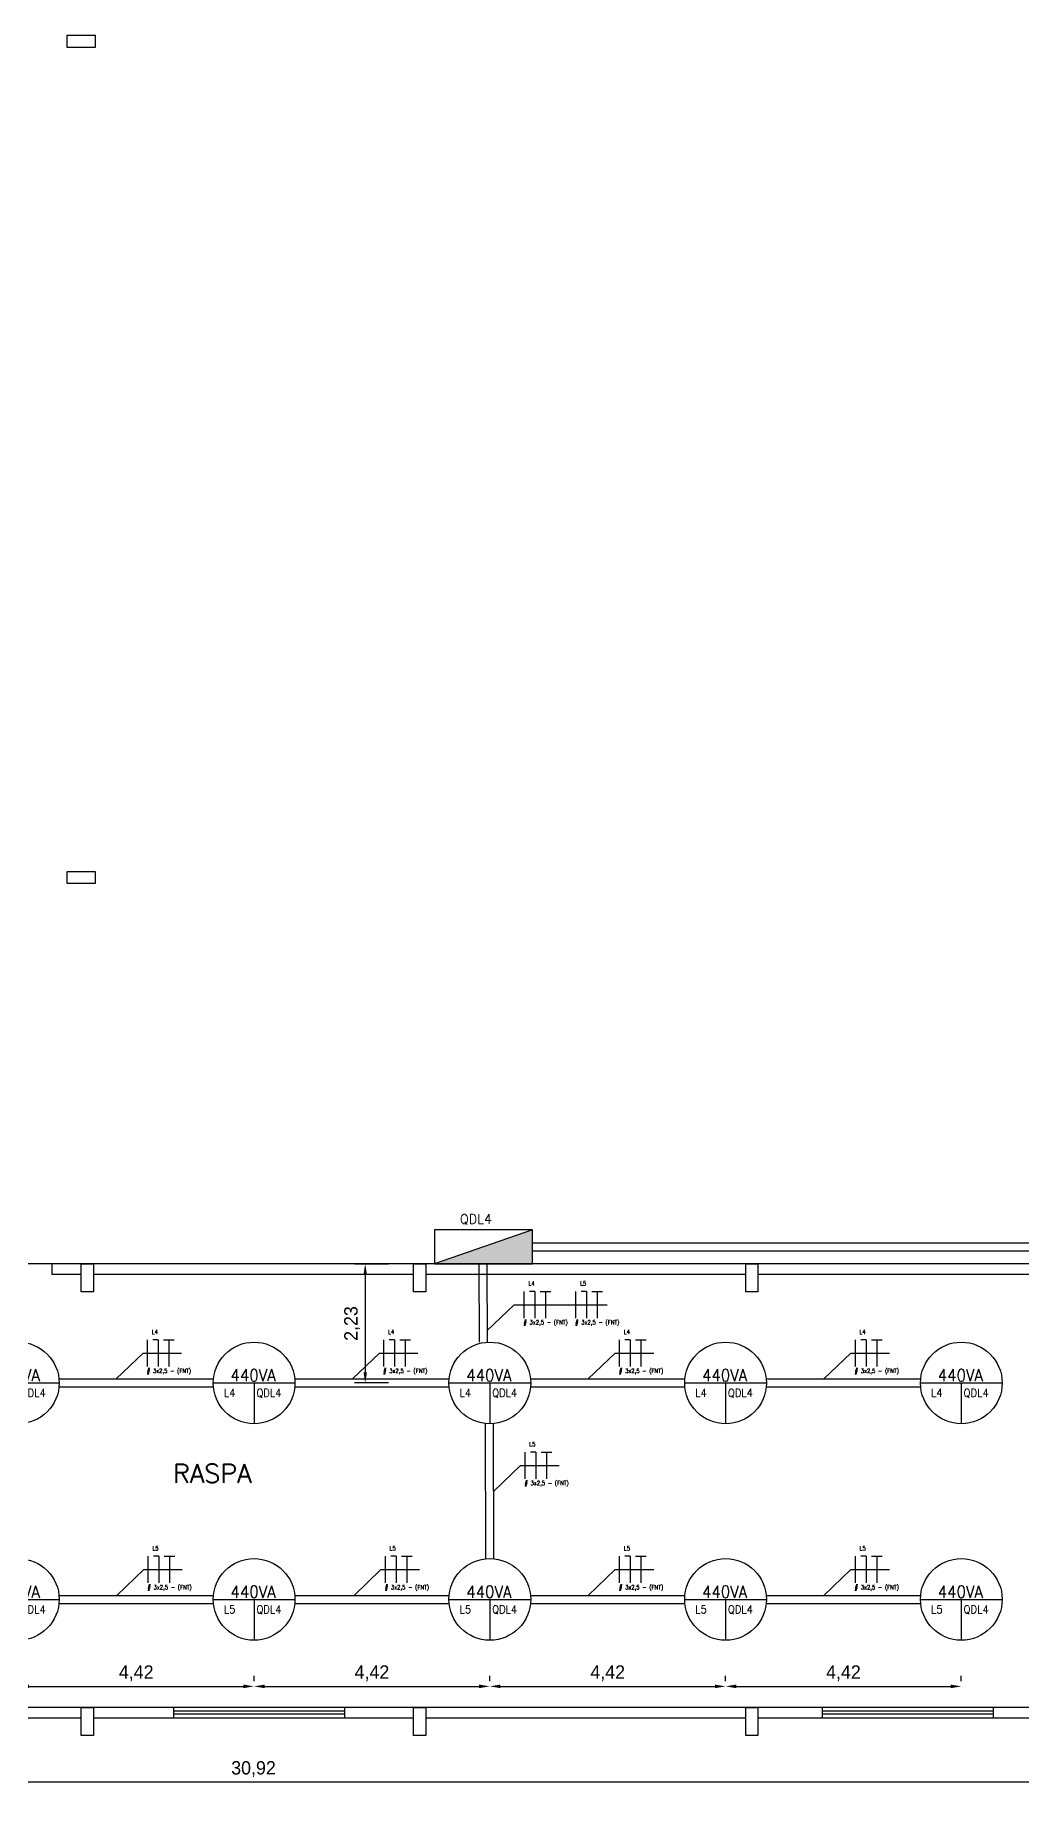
# Model space of a CAD drawing. Extents: x 196 to 641, y -49 to 322.
# Drawn here: x 374.36 to 392.86, y 12.39 to 45.37 of the extents above; entities that cross this region are included whole.
import ezdxf

# ---------------------------------------------------------------- set-up
doc = ezdxf.new("R2010")
doc.units = 0
doc.header["$MEASUREMENT"] = 0
for name, color, linetype in [('_ARQ', 5, 'Continuous'), ('_ARQ-TEXTO', 4, 'Continuous'), ('_COTAS', 4, 'Continuous'), ('_ELT-ELETROCALHAS', 1, 'Continuous'), ('_ELT-LUMINARIAS', 3, 'Continuous'), ('_ELT-MÁQUINAS', 3, 'Continuous'), ('_ELT-PONTO', 2, 'Continuous'), ('_ELT-PONTO-TEXTO', 4, 'Continuous'), ('_ELT_ELETRODUTO_COT', 1, 'Continuous'), ('ELET_FIAÇÃO', 1, 'Continuous')]:
    doc.layers.add(name, color=color, linetype=linetype)
doc.styles.add('textstyle3', font='romans')
doc.styles.add('textstyle4', font='arial.ttf')
doc.styles.add('textstyle6', font='Standard')
doc.dimstyles.new('QCADDimStyle', dxfattribs={"dimscale": 0, "dimtxt": 0.25, "dimasz": 0.2, "dimexe": 0.2, "dimexo": 0.1, "dimgap": 0.1, "dimtad": 1, "dimtxsty": 'Standard', "dimcen": 2.5, "dimadec": 1, "dimazin": 3, "dimtfac": 1, "dimtmove": 2, "dimatfit": 3, "dimarcsym": 0})

# ---------------------------------------------------------------- blocks, each defined once
blk = doc.blocks.new('*D41')
at = {"layer": '_COTAS', "color": 0, "linetype": 'Continuous', "lineweight": -2, "transparency": 16777216}
for p, q in [((362.997, 13.37), (362.997, 12.395)), ((393.914, 13.37), (393.914, 12.395)), ((393.714, 12.595), (363.197, 12.595))]:
    blk.add_line(p, q, dxfattribs=at)
at = {"layer": '_COTAS', "color": 0, "linetype": 'Continuous', "transparency": 16777216}
for points in [[(363.197, 12.628), (363.197, 12.562), (362.997, 12.595)], [(393.714, 12.628), (393.714, 12.562), (393.914, 12.595)]]:
    blk.add_solid(points, dxfattribs=at)
at = {"layer": 'DEFPOINTS', "color": 0, "linetype": 'Continuous', "transparency": 16777216}
for p in [(362.997, 13.47), (393.914, 13.47), (362.997, 12.595)]:
    blk.add_point(p, dxfattribs=at)
at = {"layer": '_COTAS', "color": 0, "linetype": 'Continuous', "transparency": 16777216, "insert": (378.456, 12.841), "char_height": 0.25, "attachment_point": 5}
blk.add_mtext('30,92', dxfattribs=at)
blk = doc.blocks.new('LAMP_VaporMetal')
at = {"layer": '_ELT-LUMINARIAS', "linetype": 'Continuous'}
blk.add_circle((0, 0), 0.766, dxfattribs=at)
at = {"layer": '_ELT-MÁQUINAS', "linetype": 'Continuous'}
for p, q in [((-0.766, 0), (0.766, 0)), ((0, 0), (0, -0.766))]:
    blk.add_line(p, q, dxfattribs=at)
at = {"layer": '_ELT-LUMINARIAS', "linetype": 'Continuous', "style": 'textstyle4'}
for tag, p, height in [('220VA', (-0.442, 0.031), 0.226), ('L34', (-0.568, -0.263), 0.15), ('QDL5', (0.044, -0.263), 0.15)]:
    blk.add_attdef(tag, p, '', height=height, dxfattribs=at)
blk = doc.blocks.new('FIACAO_LUM_ELETRO_FNT')
at = {"layer": 'ELET_FIAÇÃO', "color": 4, "linetype": 'Continuous'}
for p, q in [((0, -0.25), (0, 0.25)), ((0.2, 0.25), (0.1, 0.25)), ((0.2, 0.25), (0.2, -0.25)), ((0.3, 0.25), (0.5, 0.25)), ((0.4, 0.25), (0.4, -0.25))]:
    blk.add_line(p, q, dxfattribs=at)
at = {"layer": 'ELET_FIAÇÃO', "color": 4, "linetype": 'Continuous', "style": 'textstyle4'}
for tag, p in [('C', (0.079, 0.36)), ('B', (-0.014, -0.37))]:
    blk.add_attdef(tag, p, '', height=0.08, dxfattribs=at)
blk = doc.blocks.new('FIACAO_LUM_ELETRO_DIR')
at = {"layer": 'ELET_FIAÇÃO', "color": 4, "linetype": 'Continuous'}
for p, q in [((0.589, 0.233), (0.589, 0.733)), ((0.789, 0.733), (0.689, 0.733)), ((0.789, 0.733), (0.789, 0.233)), ((0.889, 0.733), (1.089, 0.733)), ((0.989, 0.733), (0.989, 0.233))]:
    blk.add_line(p, q, dxfattribs=at)
at = {"layer": 'ELET_FIAÇÃO', "color": 7, "linetype": 'Continuous'}
for points in [[(0.505, 0.483), (0, 0)], [(0.505, 0.483), (1.227, 0.483)]]:
    blk.add_lwpolyline(points, dxfattribs=at)
at = {"layer": 'ELET_FIAÇÃO', "color": 4, "linetype": 'Continuous', "style": 'textstyle4'}
for tag, p in [('C', (0.668, 0.843)), ('B', (0.575, 0.113))]:
    blk.add_attdef(tag, p, '', height=0.08, dxfattribs=at)
blk = doc.blocks.new('*D79')
at = {"layer": '_ELT_ELETRODUTO_COT', "color": 0, "linetype": 'Continuous', "lineweight": -2, "transparency": 16777216}
for p, q in [((380.988, 22.316), (380.351, 22.316)), ((380.551, 22.116), (380.551, 20.284)), ((380.988, 20.084), (380.351, 20.084))]:
    blk.add_line(p, q, dxfattribs=at)
at = {"layer": '_ELT_ELETRODUTO_COT', "color": 0, "linetype": 'Continuous', "transparency": 16777216}
for points in [[(380.518, 22.116), (380.584, 22.116), (380.551, 22.316)], [(380.518, 20.284), (380.584, 20.284), (380.551, 20.084)]]:
    blk.add_solid(points, dxfattribs=at)
at = {"layer": 'DEFPOINTS', "color": 0, "linetype": 'Continuous', "transparency": 16777216}
for p in [(381.088, 22.316), (380.551, 20.084), (381.088, 20.084)]:
    blk.add_point(p, dxfattribs=at)
at = {"layer": '_ELT_ELETRODUTO_COT', "color": 0, "linetype": 'Continuous', "transparency": 16777216, "insert": (380.305, 21.2), "char_height": 0.25, "attachment_point": 5, "rotation": 90}
blk.add_mtext('2,23', dxfattribs=at)
blk = doc.blocks.new('*D82')
at = {"layer": '_COTAS', "color": 0, "linetype": 'Continuous', "lineweight": -2, "transparency": 16777216}
for p, q in [((374.047, 14.492), (374.047, 14.592)), ((378.467, 14.492), (378.467, 14.592)), ((374.247, 14.392), (378.267, 14.392))]:
    blk.add_line(p, q, dxfattribs=at)
at = {"layer": '_COTAS', "color": 0, "linetype": 'Continuous', "transparency": 16777216}
for points in [[(374.247, 14.426), (374.247, 14.359), (374.047, 14.392)], [(378.267, 14.426), (378.267, 14.359), (378.467, 14.392)]]:
    blk.add_solid(points, dxfattribs=at)
at = {"layer": 'DEFPOINTS', "color": 0, "linetype": 'Continuous', "transparency": 16777216}
for p in [(374.047, 14.392), (378.467, 14.392), (378.467, 14.392)]:
    blk.add_point(p, dxfattribs=at)
at = {"layer": '_COTAS', "color": 0, "linetype": 'Continuous', "transparency": 16777216, "insert": (376.257, 14.638), "char_height": 0.25, "attachment_point": 5}
blk.add_mtext('4,42', dxfattribs=at)
blk = doc.blocks.new('*D83')
at = {"layer": '_COTAS', "color": 0, "linetype": 'Continuous', "lineweight": -2, "transparency": 16777216}
for p, q in [((378.467, 14.492), (378.467, 14.592)), ((382.887, 14.492), (382.887, 14.592)), ((378.667, 14.392), (382.687, 14.392))]:
    blk.add_line(p, q, dxfattribs=at)
at = {"layer": '_COTAS', "color": 0, "linetype": 'Continuous', "transparency": 16777216}
for points in [[(378.667, 14.426), (378.667, 14.359), (378.467, 14.392)], [(382.687, 14.426), (382.687, 14.359), (382.887, 14.392)]]:
    blk.add_solid(points, dxfattribs=at)
at = {"layer": 'DEFPOINTS', "color": 0, "linetype": 'Continuous', "transparency": 16777216}
for p in [(378.467, 14.392), (382.887, 14.392), (382.887, 14.392)]:
    blk.add_point(p, dxfattribs=at)
at = {"layer": '_COTAS', "color": 0, "linetype": 'Continuous', "transparency": 16777216, "insert": (380.677, 14.638), "char_height": 0.25, "attachment_point": 5}
blk.add_mtext('4,42', dxfattribs=at)
blk = doc.blocks.new('*D84')
at = {"layer": '_COTAS', "color": 0, "linetype": 'Continuous', "lineweight": -2, "transparency": 16777216}
for p, q in [((382.887, 14.492), (382.887, 14.592)), ((387.307, 14.492), (387.307, 14.592)), ((383.087, 14.392), (387.107, 14.392))]:
    blk.add_line(p, q, dxfattribs=at)
at = {"layer": '_COTAS', "color": 0, "linetype": 'Continuous', "transparency": 16777216}
for points in [[(383.087, 14.426), (383.087, 14.359), (382.887, 14.392)], [(387.107, 14.426), (387.107, 14.359), (387.307, 14.392)]]:
    blk.add_solid(points, dxfattribs=at)
at = {"layer": 'DEFPOINTS', "color": 0, "linetype": 'Continuous', "transparency": 16777216}
for p in [(382.887, 14.392), (387.307, 14.392), (387.307, 14.392)]:
    blk.add_point(p, dxfattribs=at)
at = {"layer": '_COTAS', "color": 0, "linetype": 'Continuous', "transparency": 16777216, "insert": (385.097, 14.638), "char_height": 0.25, "attachment_point": 5}
blk.add_mtext('4,42', dxfattribs=at)
blk = doc.blocks.new('*D85')
at = {"layer": '_COTAS', "color": 0, "linetype": 'Continuous', "lineweight": -2, "transparency": 16777216}
for p, q in [((387.307, 14.492), (387.307, 14.592)), ((391.727, 14.492), (391.727, 14.592)), ((387.507, 14.392), (391.527, 14.392))]:
    blk.add_line(p, q, dxfattribs=at)
at = {"layer": '_COTAS', "color": 0, "linetype": 'Continuous', "transparency": 16777216}
for points in [[(387.507, 14.426), (387.507, 14.359), (387.307, 14.392)], [(391.527, 14.426), (391.527, 14.359), (391.727, 14.392)]]:
    blk.add_solid(points, dxfattribs=at)
at = {"layer": 'DEFPOINTS', "color": 0, "linetype": 'Continuous', "transparency": 16777216}
for p in [(387.307, 14.392), (391.727, 14.392), (391.727, 14.392)]:
    blk.add_point(p, dxfattribs=at)
at = {"layer": '_COTAS', "color": 0, "linetype": 'Continuous', "transparency": 16777216, "insert": (389.517, 14.638), "char_height": 0.25, "attachment_point": 5}
blk.add_mtext('4,42', dxfattribs=at)

msp = doc.modelspace()

# ---------------------------------------------------------------- hatches: boundary and pattern name
at = {"layer": '_ELT-PONTO', "linetype": 'Continuous', "transparency": 33554687}
msp.add_hatch(color=256, dxfattribs=at).paths.add_polyline_path([(383.69, 22.319), (383.69, 22.956), (381.849, 22.319)], flags=0)

# ---------------------------------------------------------------- linework, layer by layer
at = {"layer": '_ARQ'}
for p, q in [((400.141, 22.319), (356.768, 22.319)), ((375.226, 22.119), (374.678, 22.119)), ((381.456, 22.119), (375.456, 22.119)), ((387.685, 22.119), (381.685, 22.119)), ((393.914, 22.119), (387.914, 22.119)), ((409.943, 13.994), (356.768, 13.994)), ((376.962, 13.794), (376.962, 13.997)), ((376.962, 13.932), (380.159, 13.932)), ((376.962, 13.879), (380.159, 13.879)), ((380.162, 13.997), (380.162, 13.794)), ((389.126, 13.794), (389.126, 13.997)), ((389.126, 13.932), (392.323, 13.932)), ((389.126, 13.879), (392.323, 13.879)), ((392.326, 13.997), (392.326, 13.794)), ((375.226, 13.794), (369.226, 13.794)), ((381.456, 13.794), (375.456, 13.794)), ((387.685, 13.794), (381.685, 13.794)), ((393.914, 13.794), (387.914, 13.794))]:
    msp.add_line(p, q, dxfattribs=at)
at = {"layer": '_ARQ', "linetype": 'Continuous'}
msp.add_line((374.678, 22.319), (374.678, 22.119), dxfattribs=at)
at = {"layer": '_ARQ'}
for points in [[(374.964, 45.37), (375.489, 45.37), (375.489, 45.14), (374.964, 45.14)], [(374.964, 29.682), (375.489, 29.682), (375.489, 29.453), (374.964, 29.453)], [(375.456, 22.319), (375.456, 21.794), (375.226, 21.794), (375.226, 22.319)], [(381.685, 22.319), (381.685, 21.794), (381.456, 21.794), (381.456, 22.319)], [(387.914, 22.319), (387.914, 21.794), (387.685, 21.794), (387.685, 22.319)], [(375.456, 13.994), (375.456, 13.47), (375.226, 13.47), (375.226, 13.994)], [(381.685, 13.994), (381.685, 13.47), (381.456, 13.47), (381.456, 13.994)], [(387.914, 13.994), (387.914, 13.47), (387.685, 13.47), (387.685, 13.994)]]:
    msp.add_lwpolyline(points, close=True, dxfattribs=at)
at = {"layer": '_ELT-ELETROCALHAS', "color": 8, "linetype": 'Continuous'}
for p, q in [((383.69, 22.712), (399.848, 22.712)), ((383.69, 22.562), (399.998, 22.562))]:
    msp.add_line(p, q, dxfattribs=at)
at = {"layer": '_ELT-ELETROCALHAS', "linetype": 'Continuous'}
for p, q in [((382.695, 20.85), (382.689, 22.315)), ((382.845, 20.851), (382.839, 22.316)), ((374.813, 20.159), (377.689, 20.159)), ((379.233, 20.159), (382.121, 20.159)), ((383.653, 20.159), (386.541, 20.159)), ((388.073, 20.159), (390.961, 20.159)), ((374.813, 20.009), (377.689, 20.009)), ((379.233, 20.009), (382.121, 20.009)), ((383.653, 20.009), (386.541, 20.009)), ((388.073, 20.009), (390.961, 20.009)), ((382.812, 16.79), (382.807, 19.315)), ((382.962, 16.79), (382.957, 19.315)), ((374.813, 16.099), (377.701, 16.099)), ((374.813, 15.949), (377.701, 15.949)), ((379.233, 16.099), (382.121, 16.099)), ((379.233, 15.949), (382.121, 15.949)), ((383.653, 16.099), (386.541, 16.099)), ((383.653, 15.949), (386.541, 15.949)), ((388.073, 16.099), (390.961, 16.099)), ((388.073, 15.949), (390.961, 15.949))]:
    msp.add_line(p, q, dxfattribs=at)
at = {"layer": '_ELT-PONTO', "linetype": 'Continuous'}
msp.add_line((383.69, 22.956), (381.849, 22.319), dxfattribs=at)
msp.add_lwpolyline([(383.69, 22.319), (383.69, 22.956), (381.849, 22.956), (381.849, 22.319)], close=True, dxfattribs=at)
at = {"layer": 'ELET_FIAÇÃO', "color": 7, "linetype": 'Continuous'}
for points in [[(383.342, 21.552), (382.837, 21.069)], [(383.342, 21.552), (385.088, 21.552)]]:
    msp.add_lwpolyline(points, dxfattribs=at)

# ---------------------------------------------------------------- block references
at = {"layer": '_COTAS', "linetype": 'Continuous'}
ref = msp.add_blockref('FIACAO_LUM_ELETRO_FNT', (383.532, 21.552), dxfattribs=at)
ref.add_attrib('B', '# 3x2,5 - (FNT)', (383.518, 21.182), dxfattribs={"layer": 'ELET_FIAÇÃO', "color": 4, "linetype": 'Continuous', "height": 0.08, "style": 'textstyle6'})
ref.add_attrib('C', 'L4', (383.611, 21.912), dxfattribs={"layer": 'ELET_FIAÇÃO', "color": 4, "linetype": 'Continuous', "height": 0.08, "style": 'textstyle6'})
ref = msp.add_blockref('FIACAO_LUM_ELETRO_FNT', (384.501, 21.552), dxfattribs=at)
ref.add_attrib('B', '# 3x2,5 - (FNT)', (384.487, 21.182), dxfattribs={"layer": 'ELET_FIAÇÃO', "color": 4, "linetype": 'Continuous', "height": 0.08, "style": 'textstyle6'})
ref.add_attrib('C', 'L5', (384.579, 21.912), dxfattribs={"layer": 'ELET_FIAÇÃO', "color": 4, "linetype": 'Continuous', "height": 0.08, "style": 'textstyle6'})
at = {"layer": '_ELT-ELETROCALHAS', "linetype": 'Continuous'}
ref = msp.add_blockref('FIACAO_LUM_ELETRO_DIR', (375.88, 20.159), dxfattribs=at)
ref.add_attrib('C', 'L4', (376.548, 21.002), dxfattribs={"layer": 'ELET_FIAÇÃO', "color": 4, "linetype": 'Continuous', "height": 0.08, "style": 'textstyle6'})
ref.add_attrib('B', '# 3x2,5 - (FNT)', (376.455, 20.272), dxfattribs={"layer": 'ELET_FIAÇÃO', "color": 4, "linetype": 'Continuous', "height": 0.08, "style": 'textstyle6'})
ref = msp.add_blockref('FIACAO_LUM_ELETRO_DIR', (380.312, 20.159), dxfattribs=at)
ref.add_attrib('C', 'L4', (380.98, 21.002), dxfattribs={"layer": 'ELET_FIAÇÃO', "color": 4, "linetype": 'Continuous', "height": 0.08, "style": 'textstyle6'})
ref.add_attrib('B', '# 3x2,5 - (FNT)', (380.887, 20.272), dxfattribs={"layer": 'ELET_FIAÇÃO', "color": 4, "linetype": 'Continuous', "height": 0.08, "style": 'textstyle6'})
ref = msp.add_blockref('FIACAO_LUM_ELETRO_DIR', (384.732, 20.159), dxfattribs=at)
ref.add_attrib('C', 'L4', (385.4, 21.002), dxfattribs={"layer": 'ELET_FIAÇÃO', "color": 4, "linetype": 'Continuous', "height": 0.08, "style": 'textstyle6'})
ref.add_attrib('B', '# 3x2,5 - (FNT)', (385.307, 20.272), dxfattribs={"layer": 'ELET_FIAÇÃO', "color": 4, "linetype": 'Continuous', "height": 0.08, "style": 'textstyle6'})
ref = msp.add_blockref('FIACAO_LUM_ELETRO_DIR', (389.152, 20.159), dxfattribs=at)
ref.add_attrib('C', 'L4', (389.82, 21.002), dxfattribs={"layer": 'ELET_FIAÇÃO', "color": 4, "linetype": 'Continuous', "height": 0.08, "style": 'textstyle6'})
ref.add_attrib('B', '# 3x2,5 - (FNT)', (389.727, 20.272), dxfattribs={"layer": 'ELET_FIAÇÃO', "color": 4, "linetype": 'Continuous', "height": 0.08, "style": 'textstyle6'})
ref = msp.add_blockref('FIACAO_LUM_ELETRO_DIR', (382.96, 18.053), dxfattribs=at)
ref.add_attrib('C', 'L5', (383.627, 18.896), dxfattribs={"layer": 'ELET_FIAÇÃO', "color": 4, "linetype": 'Continuous', "height": 0.08, "style": 'textstyle6'})
ref.add_attrib('B', '# 3x2,5 - (FNT)', (383.535, 18.166), dxfattribs={"layer": 'ELET_FIAÇÃO', "color": 4, "linetype": 'Continuous', "height": 0.08, "style": 'textstyle6'})
ref = msp.add_blockref('FIACAO_LUM_ELETRO_DIR', (375.892, 16.099), dxfattribs=at)
ref.add_attrib('C', 'L5', (376.56, 16.942), dxfattribs={"layer": 'ELET_FIAÇÃO', "color": 4, "linetype": 'Continuous', "height": 0.08, "style": 'textstyle6'})
ref.add_attrib('B', '# 3x2,5 - (FNT)', (376.467, 16.212), dxfattribs={"layer": 'ELET_FIAÇÃO', "color": 4, "linetype": 'Continuous', "height": 0.08, "style": 'textstyle6'})
ref = msp.add_blockref('FIACAO_LUM_ELETRO_DIR', (380.341, 16.099), dxfattribs=at)
ref.add_attrib('C', 'L5', (381.008, 16.942), dxfattribs={"layer": 'ELET_FIAÇÃO', "color": 4, "linetype": 'Continuous', "height": 0.08, "style": 'textstyle6'})
ref.add_attrib('B', '# 3x2,5 - (FNT)', (380.916, 16.212), dxfattribs={"layer": 'ELET_FIAÇÃO', "color": 4, "linetype": 'Continuous', "height": 0.08, "style": 'textstyle6'})
ref = msp.add_blockref('FIACAO_LUM_ELETRO_DIR', (384.732, 16.099), dxfattribs=at)
ref.add_attrib('C', 'L5', (385.4, 16.942), dxfattribs={"layer": 'ELET_FIAÇÃO', "color": 4, "linetype": 'Continuous', "height": 0.08, "style": 'textstyle6'})
ref.add_attrib('B', '# 3x2,5 - (FNT)', (385.307, 16.212), dxfattribs={"layer": 'ELET_FIAÇÃO', "color": 4, "linetype": 'Continuous', "height": 0.08, "style": 'textstyle6'})
ref = msp.add_blockref('FIACAO_LUM_ELETRO_DIR', (389.152, 16.099), dxfattribs=at)
ref.add_attrib('C', 'L5', (389.82, 16.942), dxfattribs={"layer": 'ELET_FIAÇÃO', "color": 4, "linetype": 'Continuous', "height": 0.08, "style": 'textstyle6'})
ref.add_attrib('B', '# 3x2,5 - (FNT)', (389.727, 16.212), dxfattribs={"layer": 'ELET_FIAÇÃO', "color": 4, "linetype": 'Continuous', "height": 0.08, "style": 'textstyle6'})
at = {"layer": '_ELT-LUMINARIAS', "linetype": 'Continuous'}
ref = msp.add_blockref('LAMP_VaporMetal', (374.047, 20.084), dxfattribs=at)
ref.add_attrib('220VA', '440VA', (373.605, 20.116), dxfattribs={"linetype": 'Continuous', "height": 0.2256, "style": 'textstyle6'})
ref.add_attrib('L34', 'L4', (373.479, 19.822), dxfattribs={"linetype": 'Continuous', "height": 0.1501, "style": 'textstyle6'})
ref.add_attrib('QDL5', 'QDL4', (374.091, 19.822), dxfattribs={"linetype": 'Continuous', "height": 0.1501, "style": 'textstyle6'})
ref = msp.add_blockref('LAMP_VaporMetal', (378.467, 20.084), dxfattribs=at)
ref.add_attrib('220VA', '440VA', (378.025, 20.116), dxfattribs={"linetype": 'Continuous', "height": 0.2256, "style": 'textstyle6'})
ref.add_attrib('L34', 'L4', (377.899, 19.822), dxfattribs={"linetype": 'Continuous', "height": 0.1501, "style": 'textstyle6'})
ref.add_attrib('QDL5', 'QDL4', (378.511, 19.822), dxfattribs={"linetype": 'Continuous', "height": 0.1501, "style": 'textstyle6'})
ref = msp.add_blockref('LAMP_VaporMetal', (382.887, 20.084), dxfattribs=at)
ref.add_attrib('220VA', '440VA', (382.445, 20.116), dxfattribs={"linetype": 'Continuous', "height": 0.2256, "style": 'textstyle6'})
ref.add_attrib('L34', 'L4', (382.319, 19.822), dxfattribs={"linetype": 'Continuous', "height": 0.1501, "style": 'textstyle6'})
ref.add_attrib('QDL5', 'QDL4', (382.931, 19.822), dxfattribs={"linetype": 'Continuous', "height": 0.1501, "style": 'textstyle6'})
ref = msp.add_blockref('LAMP_VaporMetal', (387.307, 20.084), dxfattribs=at)
ref.add_attrib('220VA', '440VA', (386.865, 20.116), dxfattribs={"linetype": 'Continuous', "height": 0.2256, "style": 'textstyle6'})
ref.add_attrib('L34', 'L4', (386.739, 19.822), dxfattribs={"linetype": 'Continuous', "height": 0.1501, "style": 'textstyle6'})
ref.add_attrib('QDL5', 'QDL4', (387.351, 19.822), dxfattribs={"linetype": 'Continuous', "height": 0.1501, "style": 'textstyle6'})
ref = msp.add_blockref('LAMP_VaporMetal', (391.727, 20.084), dxfattribs=at)
ref.add_attrib('220VA', '440VA', (391.285, 20.116), dxfattribs={"linetype": 'Continuous', "height": 0.2256, "style": 'textstyle6'})
ref.add_attrib('L34', 'L4', (391.159, 19.822), dxfattribs={"linetype": 'Continuous', "height": 0.1501, "style": 'textstyle6'})
ref.add_attrib('QDL5', 'QDL4', (391.771, 19.822), dxfattribs={"linetype": 'Continuous', "height": 0.1501, "style": 'textstyle6'})
ref = msp.add_blockref('LAMP_VaporMetal', (374.047, 16.024), dxfattribs=at)
ref.add_attrib('220VA', '440VA', (373.605, 16.056), dxfattribs={"linetype": 'Continuous', "height": 0.2256, "style": 'textstyle6'})
ref.add_attrib('L34', 'L5', (373.479, 15.762), dxfattribs={"linetype": 'Continuous', "height": 0.1501, "style": 'textstyle6'})
ref.add_attrib('QDL5', 'QDL4', (374.091, 15.762), dxfattribs={"linetype": 'Continuous', "height": 0.1501, "style": 'textstyle6'})
ref = msp.add_blockref('LAMP_VaporMetal', (378.467, 16.024), dxfattribs=at)
ref.add_attrib('220VA', '440VA', (378.025, 16.056), dxfattribs={"linetype": 'Continuous', "height": 0.2256, "style": 'textstyle6'})
ref.add_attrib('L34', 'L5', (377.899, 15.762), dxfattribs={"linetype": 'Continuous', "height": 0.1501, "style": 'textstyle6'})
ref.add_attrib('QDL5', 'QDL4', (378.511, 15.762), dxfattribs={"linetype": 'Continuous', "height": 0.1501, "style": 'textstyle6'})
ref = msp.add_blockref('LAMP_VaporMetal', (382.887, 16.024), dxfattribs=at)
ref.add_attrib('220VA', '440VA', (382.445, 16.056), dxfattribs={"linetype": 'Continuous', "height": 0.2256, "style": 'textstyle6'})
ref.add_attrib('L34', 'L5', (382.319, 15.762), dxfattribs={"linetype": 'Continuous', "height": 0.1501, "style": 'textstyle6'})
ref.add_attrib('QDL5', 'QDL4', (382.931, 15.762), dxfattribs={"linetype": 'Continuous', "height": 0.1501, "style": 'textstyle6'})
ref = msp.add_blockref('LAMP_VaporMetal', (387.307, 16.024), dxfattribs=at)
ref.add_attrib('220VA', '440VA', (386.865, 16.056), dxfattribs={"linetype": 'Continuous', "height": 0.2256, "style": 'textstyle6'})
ref.add_attrib('L34', 'L5', (386.739, 15.762), dxfattribs={"linetype": 'Continuous', "height": 0.1501, "style": 'textstyle6'})
ref.add_attrib('QDL5', 'QDL4', (387.351, 15.762), dxfattribs={"linetype": 'Continuous', "height": 0.1501, "style": 'textstyle6'})
ref = msp.add_blockref('LAMP_VaporMetal', (391.727, 16.024), dxfattribs=at)
ref.add_attrib('220VA', '440VA', (391.285, 16.056), dxfattribs={"linetype": 'Continuous', "height": 0.2256, "style": 'textstyle6'})
ref.add_attrib('L34', 'L5', (391.159, 15.762), dxfattribs={"linetype": 'Continuous', "height": 0.1501, "style": 'textstyle6'})
ref.add_attrib('QDL5', 'QDL4', (391.771, 15.762), dxfattribs={"linetype": 'Continuous', "height": 0.1501, "style": 'textstyle6'})

# ---------------------------------------------------------------- texts
at = {"layer": '_ARQ-TEXTO', "style": 'textstyle3'}
msp.add_text('RASPA', height=0.35, dxfattribs=at).set_placement((376.948, 18.212))
at = {"layer": '_ELT-PONTO-TEXTO', "style": 'textstyle3'}
msp.add_text('QDL4', height=0.176, dxfattribs=at).set_placement((382.326, 23.072))

# ---------------------------------------------------------------- dimensions: what is measured, and where the dimension line sits
at = {"layer": '_COTAS', "linetype": 'Continuous'}
for base, p1, p2, picture, middle in [((378.467, 14.392), (374.047, 14.392), (378.467, 14.392), '*D82', (376.257, 14.638)), ((382.887, 14.392), (378.467, 14.392), (382.887, 14.392), '*D83', (380.677, 14.638)), ((387.307, 14.392), (382.887, 14.392), (387.307, 14.392), '*D84', (385.097, 14.638)), ((391.727, 14.392), (387.307, 14.392), (391.727, 14.392), '*D85', (389.517, 14.638)), ((362.997, 12.595), (393.914, 13.47), (362.997, 13.47), '*D41', (378.456, 12.841))]:
    dim = msp.add_linear_dim(base=base, p1=p1, p2=p2, dimstyle='QCADDimStyle', override={"dimscale": 1, "dimtoh": 0, "dimsah": 1, "dimcen": 0.2, "dimtdec": 2, "dimtofl": 1}, dxfattribs=at)
    dim.commit()
    dim.dimension.update_dxf_attribs({"geometry": picture, "text_midpoint": middle})
at = {"layer": '_ELT_ELETRODUTO_COT', "linetype": 'Continuous'}
dim = msp.add_linear_dim(base=(380.551, 20.084), p1=(381.088, 22.316), p2=(381.088, 20.084), angle=90, dimstyle='QCADDimStyle', override={"dimscale": 1, "dimtoh": 0, "dimsah": 1, "dimcen": 0.2, "dimtdec": 2, "dimtofl": 1}, dxfattribs=at)
dim.commit()
dim.dimension.update_dxf_attribs({"geometry": '*D79', "text_midpoint": (380.305, 21.2)})

doc.saveas('drawing.dxf')
